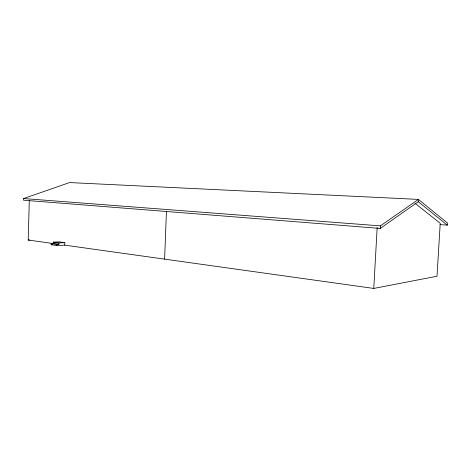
<?xml version="1.0" encoding="UTF-8"?>
<svg xmlns="http://www.w3.org/2000/svg" width="471" height="471" viewBox="0 0 471 471"><rect width="100%" height="100%" fill="white"/><g stroke="black" fill="none" stroke-linecap="round" stroke-linejoin="round"><path stroke-width="0.71" d="M23.597 198.556L23.55 200.193L380.262 228.423L418.254 201.729L418.395 199.404L69.555 182.565L23.597 198.556L380.403 225.88L418.395 199.404L447.45 223.001L447.32 225.126L439.991 224.608M53.347 243.554L28.201 240.033L29.29 200.675M414.992 203.266L440.226 223.283L437.006 276.236L373.768 288.435L64.739 245.15L56.791 245.556L51.151 244.749L51.186 243.495L58.94 244.184L58.975 242.924L53.335 242.147L53.294 243.395M56.791 245.556L56.832 244.29L51.186 243.495M64.739 245.15L64.815 242.647L59.169 241.876L53.335 242.147M164.603 259.138L166.457 211.226M373.768 288.435L377.171 227.452M380.262 228.423L380.403 225.88M56.832 244.29L58.94 244.184M51.151 244.749L52.593 244.679M58.975 242.924L64.815 242.647M28.201 240.033L29.667 239.975M418.254 201.729L447.32 225.126"/></g></svg>
